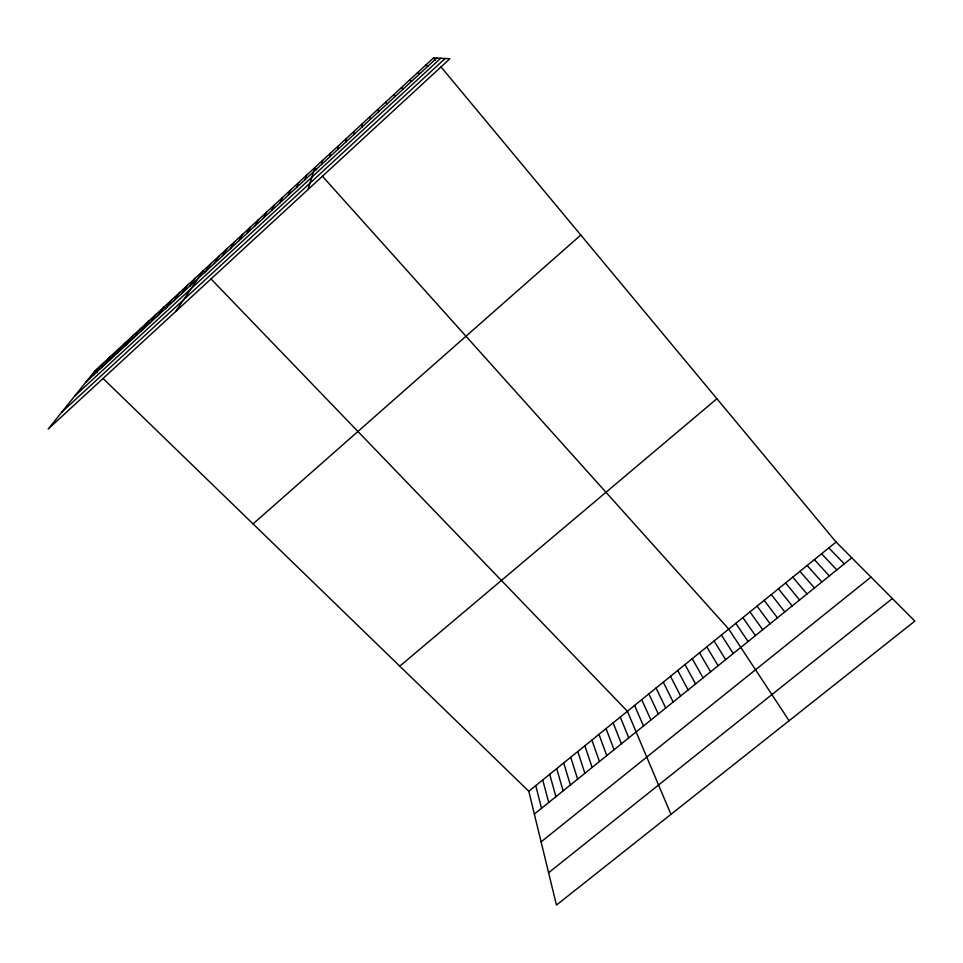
<?xml version="1.0" encoding="UTF-8"?>
<svg xmlns="http://www.w3.org/2000/svg" width="963" height="963" viewBox="0 0 963 963"><rect width="100%" height="100%" fill="white"/><g stroke="black" fill="none" stroke-linecap="round" stroke-linejoin="round"><path stroke-width="1.44" d="M345.898 141.97L346.03 138.768M337.748 149.494L338.182 146.027M329.623 156.993L330.357 153.261M321.522 164.48L322.533 160.484M308.076 189.47L314.745 167.682L316.634 169.801M305.042 179.696L306.655 175.158M296.676 187.436L298.578 182.621M288.322 195.14L290.525 190.06M279.992 202.832L282.496 197.487M271.686 210.512L274.479 204.89M263.393 218.168L266.486 212.281M255.123 225.811L258.505 219.66M246.865 233.431L250.549 227.015M238.643 241.039L242.604 234.358M230.422 248.623L234.671 241.677M222.236 256.194L226.774 248.984M214.051 263.742L218.878 256.266M205.901 271.277L211.005 263.549M175.663 311.531L203.157 270.808L205.095 272.818M189.651 286.288L195.32 278.042M181.55 293.763L187.508 285.265M173.472 301.226L179.708 292.475M165.407 308.678L171.92 299.674M157.366 316.105L164.155 306.848M149.349 323.52L156.403 313.998M141.344 330.911L148.675 321.148M133.351 338.29L140.959 328.275M125.383 345.645L133.267 335.389M117.438 352.988L125.587 342.479M109.505 360.306L117.931 349.557M101.597 367.613L110.288 356.623M93.7 374.908L102.656 363.677M95.048 370.707L48.15 429.089L449.89 58.731L433.519 57.924L95.048 370.707L97.022 372.621M85.827 382.179L436.721 58.081M74.476 396.311L440.669 58.274M61.716 412.2L445.123 58.49M253.052 523.896L580.809 235.044M399.777 666.155L716.917 398.73M528.795 791.249L836.077 542.025L914.85 621.087L556.458 905.076L528.795 791.249L102.957 378.375M534.345 814.084L851.798 557.806M541.098 841.891L870.997 577.066M548.597 872.731L892.364 598.517M425.477 65.352L428.366 65.797M417.461 72.767L420.037 73.489M409.444 80.17L411.719 81.169M401.463 87.549L403.425 88.837M393.482 94.916L395.143 96.481M828.818 547.911L844.298 563.861M210.909 278.849L627.407 711.272L670.958 814.349M821.583 553.773L836.811 569.903M814.361 559.635L829.336 575.934M322.328 176.133L728.726 629.092L789.106 720.721M807.15 565.486L821.884 581.965M799.952 571.324L814.433 587.972M792.766 577.15L807.006 593.966M433.519 57.924L435.372 60.139M440.91 66.808L836.077 542.025M785.603 582.964L799.591 599.949M778.441 588.766L792.188 605.92M771.303 594.556L784.809 611.89M764.165 600.346L777.442 617.837M385.537 102.271L386.897 104.1M757.05 606.112L770.087 623.771M749.948 611.878L762.744 629.706M742.87 617.62L755.413 635.616M735.792 623.362L748.095 641.527M721.395 635.038L733.228 653.528M714.077 640.973L725.669 659.631M706.782 646.895L718.121 665.722M699.499 652.806L710.598 671.801M692.228 658.704L703.074 677.868M684.97 664.59L695.575 683.923M677.723 670.465L688.1 689.965M670.489 676.327L680.624 695.996M377.592 109.601L378.652 111.708M663.278 682.177L673.173 702.015M656.068 688.015L665.734 708.022M648.881 693.854L658.307 714.004M641.707 699.668L650.904 719.987M634.557 705.47L643.513 725.958M620.268 717.05L628.767 737.863M613.154 722.828L621.412 743.797M606.052 728.594L614.081 749.72M598.962 734.336L606.762 755.63M591.884 740.078L599.455 761.528M584.818 745.807L592.161 767.415M577.764 751.525L584.878 773.289M369.684 116.92L370.442 119.304M570.734 757.231L577.619 779.151M563.704 762.937L570.373 785.001M556.698 768.618L563.138 790.84M549.704 774.288L555.916 796.666M542.723 779.958L548.717 802.492M535.753 785.603L541.519 808.294M361.775 124.215L362.232 126.875M353.89 131.51L354.059 134.435"/></g></svg>
